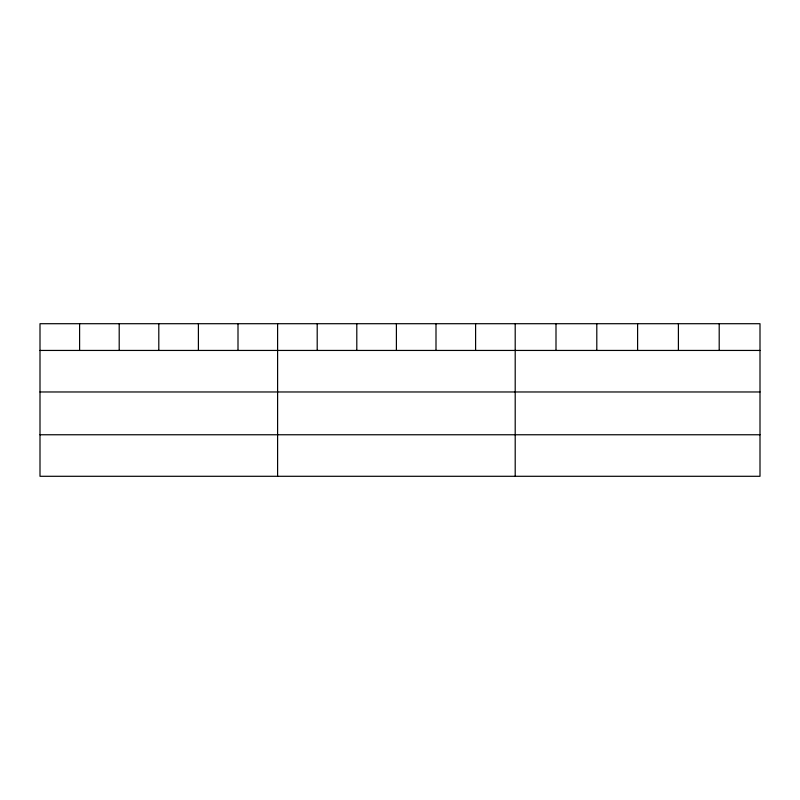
<?xml version="1.0" encoding="UTF-8"?>
<svg xmlns="http://www.w3.org/2000/svg" width="800" height="800" viewBox="0 0 800 800"><rect width="100%" height="100%" fill="white"/><g stroke="black" fill="none" stroke-linecap="round" stroke-linejoin="round"><path stroke-width="1.2" d="M760 391.97L760 323.71L40 323.71L40 476.29L760 476.29L760 391.97L40 391.97M40 350.44L760 350.44M40 434.76L760 434.76M719.2 323.71L719.2 350.44M678.4 323.71L678.4 350.44M637.6 323.71L637.6 350.44M596.8 323.71L596.8 350.44M556 323.71L556 350.44M515.2 323.71L515.2 476.29M475.6 323.71L475.6 350.44M436 323.71L436 350.44M396.4 323.71L396.4 350.44M356.8 323.71L356.8 350.44M317.2 323.71L317.2 350.44M277.6 323.71L277.6 476.29M238 323.71L238 350.44M198.4 323.71L198.4 350.44M158.8 323.71L158.8 350.44M119.2 323.71L119.2 350.44M79.6 323.71L79.6 350.44"/></g></svg>
